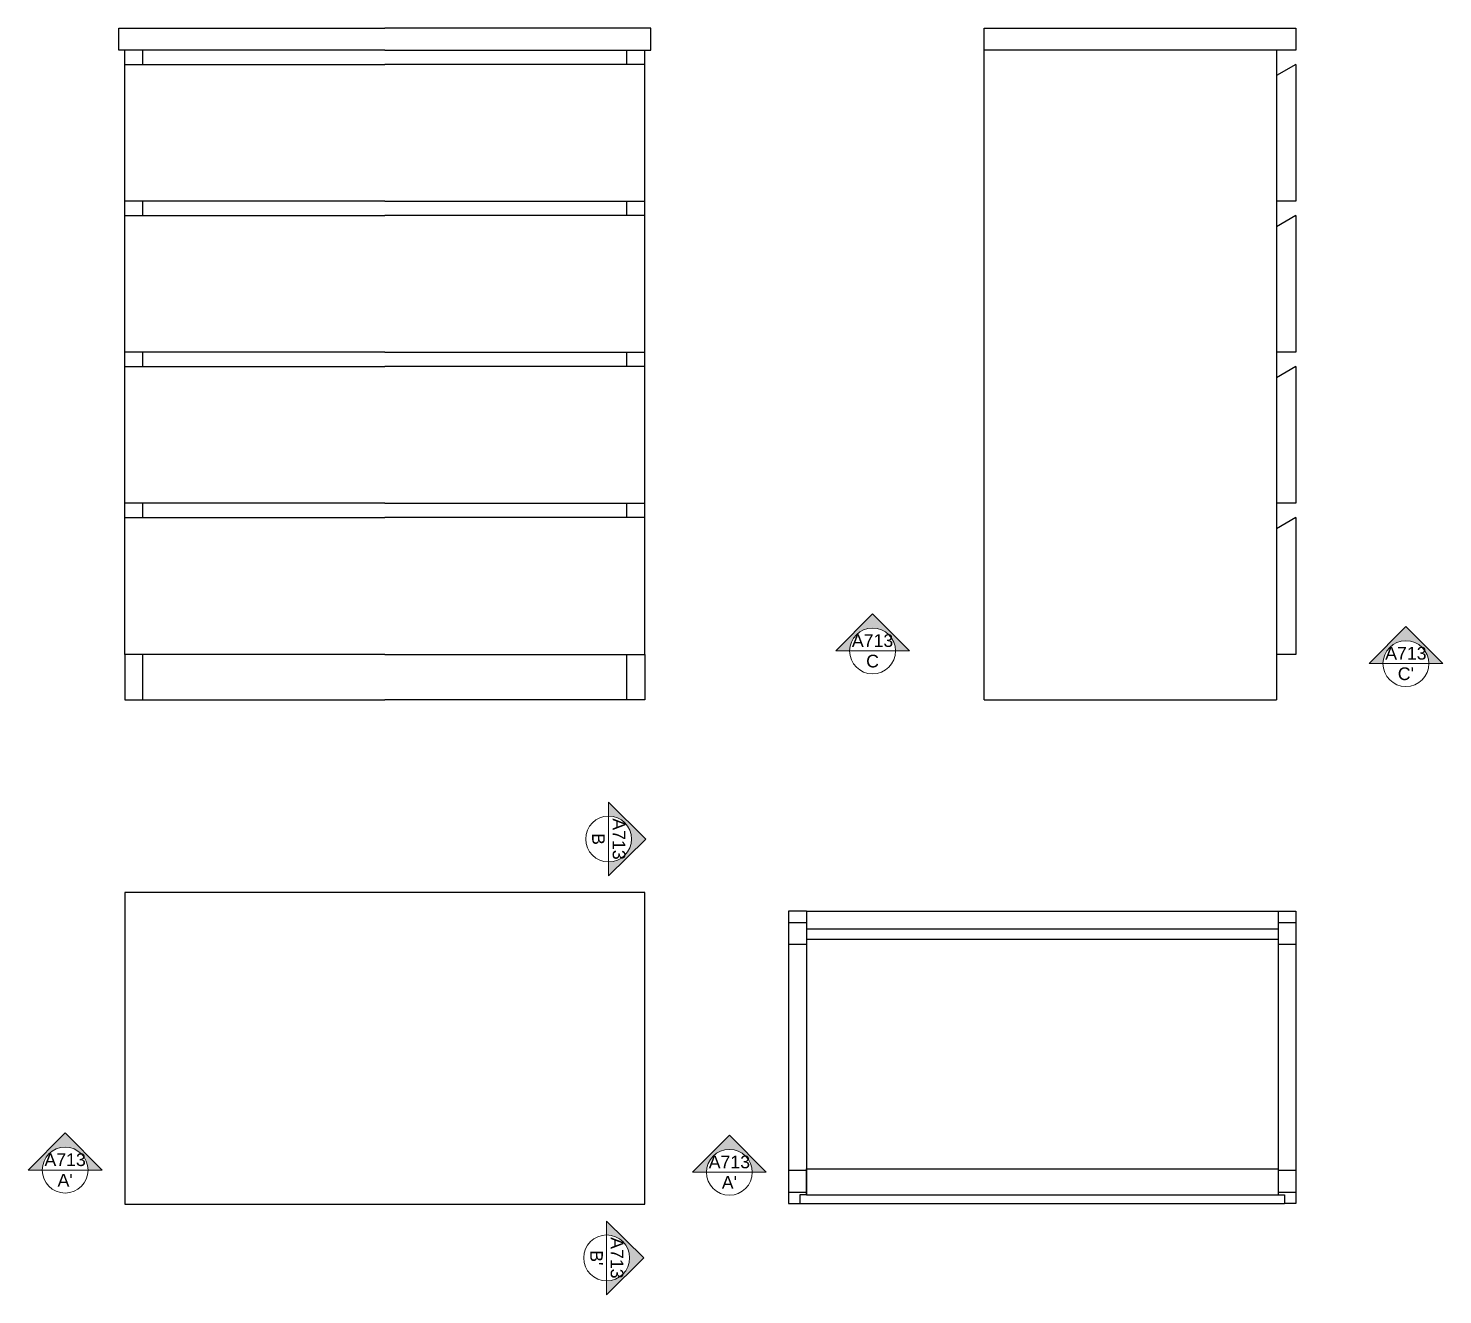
# Model space of a CAD drawing. Header units: millimetres. Extents: x -1335 to 2991, y -7 to 1980.
# Drawn here: x 983.5 to 1201.2, y 1564.6 to 1759.6 of the extents above; entities that cross this region are included whole.
import ezdxf
from ezdxf.enums import TextEntityAlignment as Align

# ---------------------------------------------------------------- set-up
doc = ezdxf.new("R2010")
doc.units = ezdxf.units.MM
doc.layers.get('0').update_dxf_attribs({"color": 8})
doc.layers.add('A-PRSP-1', color=7, linetype='Continuous', lineweight=40)
doc.layers.add('QUOTE', color=5, linetype='Continuous')
doc.styles.get("Standard").update_dxf_attribs({"font": 'Arial.ttf'})

# ---------------------------------------------------------------- blocks, each defined once
blk = doc.blocks.new('SYMBOL')
at = {"layer": 'A-PRSP-1', "linetype": 'Continuous', "lineweight": 20}
h = blk.add_hatch(color=256, dxfattribs=at)
h.dxf.hatch_style = 1
h.paths.add_polyline_path([(11.206, 4.948), (11.316, 4.948, -1), (11.678, 4.948), (11.788, 4.948), (11.497, 5.241)])
at = {"linetype": 'Continuous', "lineweight": 20}
blk.add_line((11.316, 4.948), (11.678, 4.948), dxfattribs=at)
at = {"layer": 'A-PRSP-1', "linetype": 'Continuous', "lineweight": 20}
for p, q in [((11.206, 4.948), (11.497, 5.241)), ((11.788, 4.948), (11.497, 5.241)), ((11.316, 4.948), (11.206, 4.948)), ((11.678, 4.948), (11.788, 4.948))]:
    blk.add_line(p, q, dxfattribs=at)
blk.add_circle((11.497, 4.948), 0.181, dxfattribs=at)
at = {"linetype": 'Continuous', "lineweight": 20}
for tag, p in [('TAVOLA', (11.497, 5.08)), ('SEZIONE', (11.497, 4.918))]:
    blk.add_attdef(tag, text='', height=0.1, dxfattribs=at).set_placement(p, align=Align.TOP_CENTER)
blk = doc.blocks.new('A$C6EA90EC5')
at = {"xscale": 39.37007874015748, "yscale": 39.37007874015748, "zscale": 39.37007874015748}
blk.add_blockref('SYMBOL', (-441.19, -187.68), dxfattribs=at).add_auto_attribs({'SEZIONE': "A'", 'TAVOLA': 'A713'})

msp = doc.modelspace()

# ---------------------------------------------------------------- linework, layer by layer
for p, q in [((997.41, 1759.57), (1038.37, 1759.57)), ((997.41, 1756.21), (997.41, 1759.57)), ((1079.33, 1759.57), (1038.37, 1759.57)), ((1079.33, 1756.21), (1079.33, 1759.57)), ((1130.59, 1656.21), (1130.59, 1759.57)), ((1130.59, 1759.57), (1178.59, 1759.57)), ((1178.59, 1759.57), (1178.59, 1756.21)), ((1038.37, 1756.21), (997.41, 1756.21)), ((998.37, 1663.21), (998.37, 1756.21)), ((1001.12, 1754.01), (1001.12, 1756.21)), ((1038.37, 1756.21), (1079.33, 1756.21)), ((1075.63, 1754.01), (1075.63, 1756.21)), ((1078.37, 1663.21), (1078.37, 1756.21)), ((1175.59, 1756.21), (1130.59, 1756.21)), ((1178.59, 1756.21), (1175.59, 1756.21)), ((1175.59, 1756.21), (1175.59, 1656.21)), ((998.37, 1754.01), (1038.37, 1754.01)), ((1078.37, 1754.01), (1038.37, 1754.01)), ((1178.59, 1754.01), (1175.59, 1752.28)), ((1178.59, 1754.01), (1178.59, 1732.96)), ((1038.37, 1732.96), (998.37, 1732.96)), ((1001.12, 1730.76), (1001.12, 1732.96)), ((1038.37, 1732.96), (1078.37, 1732.96)), ((1075.63, 1730.76), (1075.63, 1732.96)), ((1178.59, 1732.96), (1175.59, 1732.96)), ((998.37, 1730.76), (1038.37, 1730.76)), ((1078.37, 1730.76), (1038.37, 1730.76)), ((1178.59, 1730.76), (1175.59, 1729.03)), ((1178.59, 1730.76), (1178.59, 1709.71)), ((1038.37, 1709.71), (998.37, 1709.71)), ((1001.12, 1707.51), (1001.12, 1709.71)), ((1038.37, 1709.71), (1078.37, 1709.71)), ((1075.63, 1707.51), (1075.63, 1709.71)), ((1178.59, 1709.71), (1175.59, 1709.71)), ((998.37, 1707.51), (1038.37, 1707.51)), ((1078.37, 1707.51), (1038.37, 1707.51)), ((1178.59, 1707.51), (1175.59, 1705.78)), ((1178.59, 1707.51), (1178.59, 1686.46)), ((1038.37, 1686.46), (998.37, 1686.46)), ((1001.12, 1684.26), (1001.12, 1686.46)), ((1038.37, 1686.46), (1078.37, 1686.46)), ((1075.63, 1684.26), (1075.63, 1686.46)), ((1178.59, 1686.46), (1175.59, 1686.46)), ((998.37, 1684.26), (1038.37, 1684.26)), ((1078.37, 1684.26), (1038.37, 1684.26)), ((1178.59, 1684.26), (1175.59, 1682.53)), ((1178.59, 1684.26), (1178.59, 1663.21)), ((998.37, 1663.21), (998.37, 1656.21)), ((1001.12, 1663.21), (998.37, 1663.21)), ((1001.12, 1656.21), (1001.12, 1663.21)), ((1038.37, 1663.21), (1001.12, 1663.21)), ((1038.37, 1663.21), (1075.63, 1663.21)), ((1075.63, 1656.21), (1075.63, 1663.21)), ((1075.63, 1663.21), (1078.37, 1663.21)), ((1078.37, 1663.21), (1078.37, 1656.21)), ((1178.59, 1663.21), (1175.59, 1663.21)), ((998.37, 1656.21), (1001.12, 1656.21)), ((1001.12, 1656.21), (1038.37, 1656.21)), ((1075.63, 1656.21), (1038.37, 1656.21)), ((1078.37, 1656.21), (1075.63, 1656.21)), ((1130.59, 1656.21), (1175.59, 1656.21)), ((998.37, 1626.57), (998.37, 1578.57)), ((1078.37, 1626.57), (998.37, 1626.57)), ((1078.37, 1578.57), (1078.37, 1626.57)), ((1100.51, 1623.66), (1100.51, 1578.66)), ((1103.25, 1623.66), (1100.51, 1623.66)), ((1100.51, 1621.96), (1103.25, 1621.96)), ((1103.25, 1623.66), (1103.25, 1580.03)), ((1103.25, 1623.66), (1175.84, 1623.66)), ((1175.84, 1623.66), (1178.59, 1623.66)), ((1175.84, 1623.66), (1175.84, 1580.03)), ((1175.84, 1621.96), (1178.59, 1621.96)), ((1178.59, 1623.66), (1178.59, 1578.66)), ((1175.84, 1620.89), (1103.25, 1620.89)), ((1100.51, 1618.58), (1103.25, 1618.58)), ((1103.25, 1619.39), (1175.84, 1619.39)), ((1175.84, 1618.58), (1178.59, 1618.58)), ((1100.51, 1583.81), (1103.25, 1583.81)), ((1103.25, 1584.03), (1175.84, 1584.04)), ((1103.25, 1580.03), (1103.25, 1584.03)), ((1175.84, 1583.81), (1178.59, 1583.81)), ((1100.51, 1580.44), (1103.25, 1580.44)), ((1175.84, 1580.44), (1178.59, 1580.44)), ((998.37, 1578.57), (1078.37, 1578.57)), ((1100.51, 1578.66), (1102.25, 1578.66)), ((1103.25, 1580.03), (1102.25, 1580.03)), ((1102.25, 1580.03), (1102.25, 1578.66)), ((1102.25, 1578.66), (1176.84, 1578.66)), ((1103.25, 1580.03), (1175.84, 1580.03)), ((1175.84, 1580.03), (1176.84, 1580.03)), ((1176.84, 1580.03), (1176.84, 1578.66)), ((1178.59, 1578.66), (1176.84, 1578.66))]:
    msp.add_line(p, q)

# ---------------------------------------------------------------- block references
at = {"layer": 'QUOTE', "xscale": 19.50110641980523, "yscale": 19.50110641980523, "zscale": 19.50110641980523}
for p, values in [((889.23, 1567.24), {'SEZIONE': 'C', 'TAVOLA': 'A713'}), ((971.31, 1565.29), {'SEZIONE': "C'", 'TAVOLA': 'A713'})]:
    msp.add_blockref('SYMBOL', p, dxfattribs=at).add_auto_attribs(values)
at = {"layer": 'QUOTE', "xscale": 19.50110641980523, "yscale": 19.50110641980523, "zscale": 19.50110641980523, "rotation": 270}
for p, values in [((976.32, 1858.99), {'SEZIONE': 'B', 'TAVOLA': 'A713'}), ((976.02, 1794.52), {'SEZIONE': "B'", 'TAVOLA': 'A713'})]:
    msp.add_blockref('SYMBOL', p, dxfattribs=at).add_auto_attribs(values)
at = {"layer": 'QUOTE', "xscale": 0.4953281030630529, "yscale": 0.4953281030630529, "zscale": 0.4953281030630529}
for p in [(983.5, 1580.3), (1085.73, 1579.96)]:
    msp.add_blockref('A$C6EA90EC5', p, dxfattribs=at)

doc.saveas('drawing.dxf')
